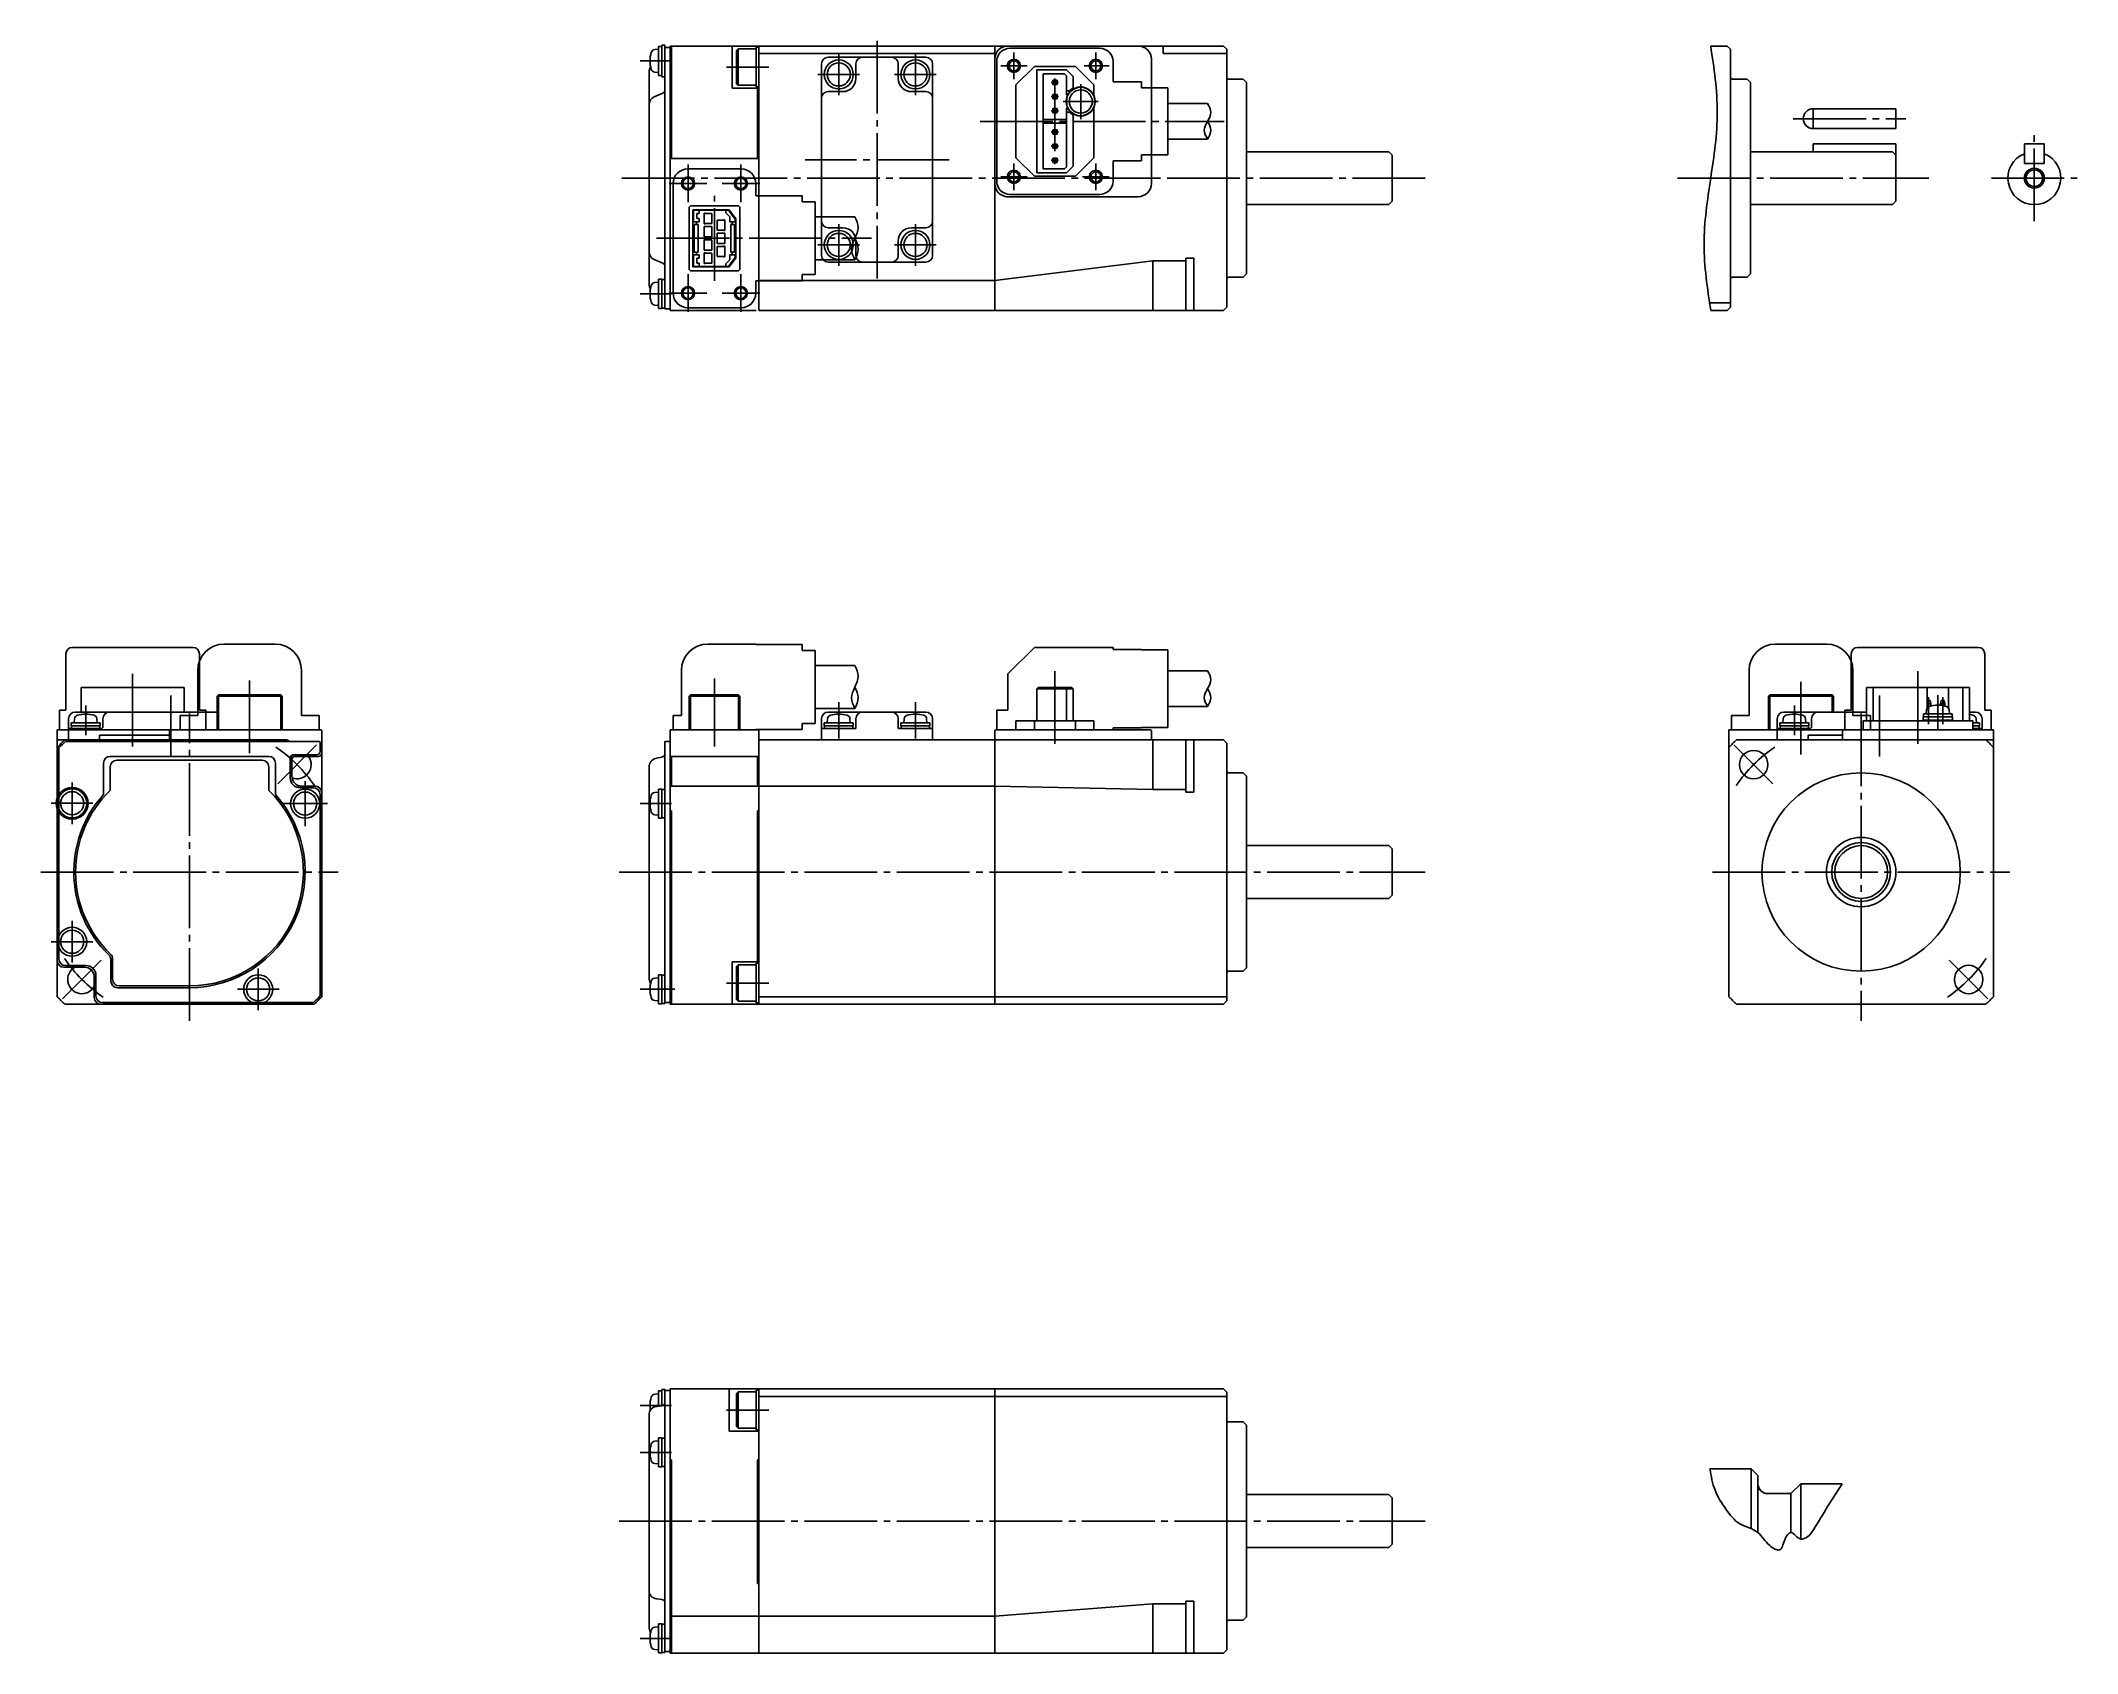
# Model space of a CAD drawing. Header units: millimetres. Extents: x -171 to 137, y -116 to 128.
import ezdxf

# ---------------------------------------------------------------- set-up
doc = ezdxf.new("R2010")
doc.units = ezdxf.units.MM
doc.linetypes.add('DASH_CENTER', pattern=[14, 11, -1, 1, -1])

msp = doc.modelspace()

# ---------------------------------------------------------------- linework, layer by layer
at = {"color": 7, "linetype": 'Continuous'}
for p, q in [((-77.85, 126.43), (-78.44, 126.38)), ((-77.35, 126.88), (-77.85, 126.88)), ((-77.85, 122.48), (-77.85, 126.88)), ((-76.9, 127.08), (-77.35, 127.08)), ((-77.35, 122.28), (-77.35, 127.08)), ((-76.9, 124.88), (-76.9, 127.08)), ((-76.9, 126.68), (-76.1, 126.68)), ((-76.1, 126.93), (-62.7, 126.93)), ((-76.1, 86.93), (-76.1, 126.93)), ((-75.9, 126.93), (-75.9, 109.93)), ((-66.7, 120.53), (-66.7, 126.93)), ((-65.83, 126.48), (-66.08, 126.23)), ((-65.83, 126.48), (-63.08, 126.48)), ((-65.83, 126.48), (-65.83, 120.98)), ((-62.7, 126.73), (-63.08, 126.73)), ((-63.08, 120.73), (-63.08, 126.73)), ((-62.7, 126.93), (-62.7, 86.93)), ((-27, 126.93), (-62.7, 126.93)), ((-26.9, 126.93), (-27, 126.83)), ((-27, 126.93), (-27, 124.93)), ((7.6, 126.93), (-26.9, 126.93)), ((-1.5, 125.81), (-1.5, 126.93)), ((7.6, 126.93), (8.1, 126.43)), ((8.1, 87.43), (8.1, 126.43)), ((83.81, 126.93), (81.31, 126.93)), ((84.31, 126.43), (83.81, 126.93)), ((84.31, 87.43), (84.31, 126.43)), ((-76.9, 120.26), (-76.9, 124.88)), ((-66.08, 121.23), (-66.08, 126.23)), ((-27, 125.81), (-62.7, 125.81)), ((-53.2, 124.23), (-53.2, 95.23)), ((-37.4, 125.23), (-52.2, 125.23)), ((-50.6, 121.63), (-50.6, 123.63)), ((-48, 122.03), (-48, 124.23)), ((-41.6, 124.23), (-41.6, 122.03)), ((-36.4, 95.23), (-36.4, 124.23)), ((-27, 124.93), (-27, 106.13)), ((-23.8, 121.03), (-21, 123.83)), ((-21, 123.83), (-14.8, 123.83)), ((-20.65, 107.73), (-20.65, 123.33)), ((-20.65, 123.33), (-16.15, 123.33)), ((-16.15, 123.33), (-15.15, 122.33)), ((-14.8, 123.83), (-12, 121.03)), ((-3.3, 124.93), (-3.3, 106.13)), ((8.1, 125.81), (-1.5, 125.81)), ((-79.3, 118.06), (-79.3, 123)), ((-78.44, 122.98), (-77.85, 122.93)), ((-77.35, 122.48), (-77.85, 122.48)), ((-76.9, 122.28), (-77.35, 122.28)), ((-76.9, 93.6), (-76.9, 120.26)), ((-62.9, 120.53), (-66.7, 120.53)), ((-66.08, 121.23), (-65.83, 120.98)), ((-63.08, 120.98), (-65.83, 120.98)), ((-62.7, 120.73), (-63.08, 120.73)), ((-62.9, 109.93), (-62.9, 120.73)), ((-49.6, 122.63), (-51.6, 122.63)), ((-23.8, 110.03), (-23.8, 121.03)), ((-19.65, 122.73), (-16.45, 122.73)), ((-19.65, 108.33), (-19.65, 122.73)), ((-18.22, 121.75), (-18.12, 121.65)), ((-17.58, 121.75), (-18.22, 121.75)), ((-18.22, 121.75), (-18.22, 121.11)), ((-18.22, 121.11), (-18.12, 121.21)), ((-18.22, 121.11), (-17.58, 121.11)), ((-17.68, 121.65), (-18.12, 121.65)), ((-18.12, 121.65), (-18.12, 121.21)), ((-18.12, 121.21), (-17.68, 121.21)), ((-17.68, 121.65), (-17.58, 121.75)), ((-17.68, 121.21), (-17.68, 121.65)), ((-17.68, 121.21), (-17.58, 121.11)), ((-17.58, 121.11), (-17.58, 121.75)), ((-16.45, 122.73), (-16.15, 122.43)), ((-16.15, 120.43), (-16.15, 122.43)), ((-16.15, 120.43), (-16.15, 119.53)), ((-15.15, 122.33), (-15.15, 120.58)), ((-12, 121.03), (-12, 119.45)), ((10.6, 121.93), (8.4, 121.93)), ((10.6, 121.93), (11.1, 121.43)), ((11.1, 121.43), (11.1, 92.43)), ((86.81, 121.93), (84.61, 121.93)), ((86.81, 121.93), (87.31, 121.43)), ((87.31, 121.43), (87.31, 92.43)), ((-79.3, 106.93), (-79.3, 118.06)), ((-77.2, 119.8), (-78.5, 119.26)), ((-50, 120.03), (-52.2, 120.03)), ((-37.4, 120.03), (-39.6, 120.03)), ((-18.22, 119.6), (-18.22, 118.96)), ((-17.58, 119.6), (-18.22, 119.6)), ((-18.22, 119.6), (-18.12, 119.5)), ((-18.22, 118.96), (-18.12, 119.06)), ((-18.22, 118.96), (-17.58, 118.96)), ((-18.22, 117.45), (-18.12, 117.35)), ((-17.58, 117.45), (-18.22, 117.45)), ((-18.22, 117.45), (-18.22, 116.81)), ((-18.12, 119.5), (-18.12, 119.06)), ((-17.68, 119.5), (-18.12, 119.5)), ((-18.12, 119.06), (-17.68, 119.06)), ((-17.68, 117.35), (-18.12, 117.35)), ((-18.12, 117.35), (-18.12, 116.91)), ((-17.68, 119.5), (-17.58, 119.6)), ((-17.68, 119.06), (-17.68, 119.5)), ((-17.68, 119.06), (-17.58, 118.96)), ((-17.68, 117.35), (-17.58, 117.45)), ((-17.68, 116.91), (-17.68, 117.35)), ((-17.58, 118.96), (-17.58, 119.6)), ((-17.58, 116.81), (-17.58, 117.45)), ((-16.15, 119.53), (-15.96, 119.53)), ((-16.15, 117.53), (-15.96, 117.53)), ((-16.15, 116.63), (-16.15, 117.53)), ((-12, 117.61), (-12, 110.03)), ((96.81, 117.43), (96.81, 114.43)), ((109.31, 117.43), (96.81, 117.43)), ((109.31, 114.43), (109.31, 117.43)), ((-19.65, 115.83), (-16.15, 115.83)), ((-16.15, 115.23), (-19.65, 115.23)), ((-18.22, 116.81), (-18.12, 116.91)), ((-18.22, 116.81), (-17.58, 116.81)), ((-18.22, 114.25), (-18.22, 113.61)), ((-17.58, 114.25), (-18.22, 114.25)), ((-18.12, 114.15), (-18.22, 114.25)), ((-18.12, 116.91), (-17.68, 116.91)), ((-18.12, 114.15), (-18.12, 113.71)), ((-17.68, 114.15), (-18.12, 114.15)), ((-17.68, 116.91), (-17.58, 116.81)), ((-17.58, 114.25), (-17.68, 114.15)), ((-17.68, 113.71), (-17.68, 114.15)), ((-17.58, 113.61), (-17.58, 114.25)), ((-16.15, 116.63), (-16.15, 108.63)), ((-15.15, 116.48), (-15.15, 108.73)), ((96.81, 114.43), (109.31, 114.43)), ((-18.12, 113.71), (-18.22, 113.61)), ((-18.22, 113.61), (-17.58, 113.61)), ((-18.12, 112), (-18.22, 112.1)), ((-17.58, 112.1), (-18.22, 112.1)), ((-18.22, 112.1), (-18.22, 111.46)), ((-18.12, 111.56), (-18.22, 111.46)), ((-18.22, 111.46), (-17.58, 111.46)), ((-18.12, 113.71), (-17.68, 113.71)), ((-17.68, 112), (-18.12, 112)), ((-18.12, 112), (-18.12, 111.56)), ((-18.12, 111.56), (-17.68, 111.56)), ((-17.58, 113.61), (-17.68, 113.71)), ((-17.58, 112.1), (-17.68, 112)), ((-17.68, 111.56), (-17.68, 112)), ((-17.58, 111.46), (-17.68, 111.56)), ((-17.58, 111.46), (-17.58, 112.1)), ((32.6, 110.93), (11.1, 110.93)), ((32.6, 110.93), (33.1, 110.43)), ((108.81, 110.93), (87.31, 110.93)), ((96.81, 110.93), (96.81, 112.13)), ((96.81, 112.13), (109.31, 112.13)), ((108.81, 110.93), (109.31, 110.43)), ((109.31, 112.13), (109.31, 110.43)), ((128.77, 112.13), (131.77, 112.13)), ((128.77, 112.13), (128.77, 109.13)), ((131.77, 109.13), (131.77, 112.13)), ((-76.1, 109.93), (-62.7, 109.93)), ((-21, 107.23), (-23.8, 110.03)), ((-16.45, 108.33), (-19.65, 108.33)), ((-18.22, 109.95), (-18.22, 109.31)), ((-17.58, 109.95), (-18.22, 109.95)), ((-18.12, 109.85), (-18.22, 109.95)), ((-18.12, 109.41), (-18.22, 109.31)), ((-18.22, 109.31), (-17.58, 109.31)), ((-18.12, 109.85), (-18.12, 109.41)), ((-17.68, 109.85), (-18.12, 109.85)), ((-18.12, 109.41), (-17.68, 109.41)), ((-17.58, 109.95), (-17.68, 109.85)), ((-17.68, 109.41), (-17.68, 109.85)), ((-17.58, 109.31), (-17.68, 109.41)), ((-17.58, 109.31), (-17.58, 109.95)), ((-16.15, 108.63), (-16.45, 108.33)), ((-15.15, 108.73), (-16.15, 107.73)), ((-12, 110.03), (-14.8, 107.23)), ((33.1, 103.43), (33.1, 110.43)), ((109.31, 103.43), (109.31, 110.43)), ((128.77, 109.13), (131.77, 109.13)), ((-79.3, 95.8), (-79.3, 106.93)), ((-27, 106.13), (-27, 86.93)), ((-14.8, 107.23), (-21, 107.23)), ((-16.15, 107.73), (-20.65, 107.73)), ((-73.22, 102.56), (-73.02, 102.76)), ((-73.22, 102.56), (-73.22, 93.11)), ((-65.77, 102.76), (-73.02, 102.76)), ((-72.65, 93.51), (-72.65, 102.16)), ((-72.65, 102.16), (-67.2, 102.16)), ((-72.55, 100.33), (-72.55, 102.08)), ((-72.55, 102.08), (-71.7, 102.08)), ((-71.7, 102.08), (-71.7, 101.58)), ((-71.7, 102.08), (-67.7, 102.08)), ((-67.7, 101.71), (-67.7, 102.08)), ((-67.27, 102.08), (-67.7, 102.08)), ((-67.1, 101.08), (-67.7, 101.71)), ((-66.25, 100.75), (-67.27, 102.08)), ((-66.15, 100.78), (-67.2, 102.16)), ((-65.77, 102.76), (-65.57, 102.56)), ((-65.57, 93.11), (-65.57, 102.56)), ((-5.3, 104.13), (-25.2, 104.13)), ((11.1, 102.93), (32.6, 102.93)), ((33.1, 103.43), (32.6, 102.93)), ((87.31, 102.93), (108.81, 102.93)), ((109.31, 103.43), (108.81, 102.93)), ((-72.45, 98.68), (-72.65, 98.68)), ((-71.7, 100.33), (-72.55, 100.33)), ((-72.45, 99.93), (-72.45, 95.73)), ((-72.45, 99.93), (-71.87, 99.93)), ((-72.1, 100.33), (-72.1, 99.93)), ((-71.7, 101.58), (-72.05, 101.58)), ((-72.05, 101.58), (-72.05, 100.83)), ((-72.05, 100.83), (-71.7, 100.83)), ((-71.87, 99.93), (-71.87, 95.73)), ((-71.7, 100.83), (-71.7, 100.33)), ((-70.98, 101.63), (-70.98, 100.03)), ((-70.8, 101.63), (-70.98, 101.63)), ((-70.98, 100.03), (-70.8, 100.03)), ((-70.8, 99.63), (-70.98, 99.63)), ((-70.98, 99.63), (-70.98, 98.03)), ((-70.8, 101.6), (-70.8, 101.63)), ((-69.8, 101.6), (-70.8, 101.6)), ((-70.8, 100.06), (-69.8, 100.06)), ((-70.8, 100.03), (-70.8, 100.06)), ((-70.8, 99.6), (-70.8, 99.63)), ((-69.8, 99.6), (-70.8, 99.6)), ((-69.8, 100.06), (-69.8, 101.6)), ((-69.8, 98.06), (-69.8, 99.6)), ((-68, 100.6), (-69, 100.6)), ((-69, 100.6), (-69, 99.06)), ((-69, 99.06), (-68, 99.06)), ((-69, 98.6), (-69, 97.06)), ((-68, 98.6), (-69, 98.6)), ((-68, 100.63), (-68, 100.6)), ((-67.82, 100.63), (-68, 100.63)), ((-68, 99.06), (-68, 99.03)), ((-68, 99.03), (-67.82, 99.03)), ((-67.82, 98.63), (-68, 98.63)), ((-68, 98.63), (-68, 98.6)), ((-67.82, 99.03), (-67.82, 100.63)), ((-67.82, 97.03), (-67.82, 98.63)), ((-67.1, 100.33), (-67.1, 101.08)), ((-66.25, 100.33), (-67.1, 100.33)), ((-66.92, 95.73), (-66.92, 99.93)), ((-66.92, 99.93), (-66.35, 99.93)), ((-66.7, 99.93), (-66.7, 100.33)), ((-66.35, 95.73), (-66.35, 99.93)), ((-66.35, 98.68), (-66.15, 98.68)), ((-66.25, 100.33), (-66.25, 100.75)), ((-66.15, 94.88), (-66.15, 100.78)), ((-52.2, 99.43), (-50, 99.43)), ((-39.6, 99.43), (-37.4, 99.43)), ((-79.3, 90.86), (-79.3, 95.8)), ((-72.65, 96.98), (-72.45, 96.98)), ((-71.87, 95.73), (-72.45, 95.73)), ((-72.1, 95.73), (-72.1, 95.33)), ((-70.98, 98.03), (-70.8, 98.03)), ((-70.8, 97.63), (-70.98, 97.63)), ((-70.98, 97.63), (-70.98, 96.03)), ((-70.98, 96.03), (-70.8, 96.03)), ((-70.98, 95.63), (-70.98, 94.03)), ((-70.8, 95.63), (-70.98, 95.63)), ((-70.8, 98.03), (-70.8, 98.06)), ((-70.8, 98.06), (-69.8, 98.06)), ((-70.8, 97.6), (-70.8, 97.63)), ((-69.8, 97.6), (-70.8, 97.6)), ((-70.8, 96.03), (-70.8, 96.06)), ((-70.8, 96.06), (-69.8, 96.06)), ((-70.8, 95.6), (-70.8, 95.63)), ((-69.8, 95.6), (-70.8, 95.6)), ((-69.8, 96.06), (-69.8, 97.6)), ((-69.8, 94.06), (-69.8, 95.6)), ((-69, 97.06), (-68, 97.06)), ((-69, 96.6), (-69, 95.06)), ((-68, 96.6), (-69, 96.6)), ((-68, 97.06), (-68, 97.03)), ((-68, 97.03), (-67.82, 97.03)), ((-67.82, 96.63), (-68, 96.63)), ((-68, 96.63), (-68, 96.6)), ((-67.82, 95.03), (-67.82, 96.63)), ((-66.35, 95.73), (-66.92, 95.73)), ((-66.7, 95.33), (-66.7, 95.73)), ((-66.15, 96.98), (-66.35, 96.98)), ((-48, 95.23), (-48, 97.43)), ((-41.6, 97.43), (-41.6, 95.23)), ((-78.5, 94.6), (-77.2, 94.06)), ((-76.9, 88.98), (-76.9, 93.6)), ((-73.22, 93.11), (-73.02, 92.91)), ((-73.02, 92.91), (-65.77, 92.91)), ((-67.2, 93.51), (-72.65, 93.51)), ((-72.55, 93.58), (-72.55, 95.33)), ((-72.55, 95.33), (-71.7, 95.33)), ((-71.7, 93.58), (-72.55, 93.58)), ((-71.7, 94.83), (-72.05, 94.83)), ((-72.05, 94.83), (-72.05, 94.08)), ((-72.05, 94.08), (-71.7, 94.08)), ((-71.7, 95.33), (-71.7, 94.83)), ((-71.7, 94.08), (-71.7, 93.58)), ((-71.7, 93.58), (-67.7, 93.58)), ((-70.98, 94.03), (-70.8, 94.03)), ((-70.8, 94.06), (-69.8, 94.06)), ((-70.8, 94.03), (-70.8, 94.06)), ((-69, 95.06), (-68, 95.06)), ((-68, 95.06), (-68, 95.03)), ((-68, 95.03), (-67.82, 95.03)), ((-67.7, 93.95), (-67.1, 94.58)), ((-67.7, 93.58), (-67.7, 93.95)), ((-67.7, 93.58), (-67.27, 93.58)), ((-67.27, 93.58), (-66.25, 94.91)), ((-67.2, 93.51), (-66.15, 94.88)), ((-67.1, 94.58), (-67.1, 95.33)), ((-67.1, 95.33), (-66.25, 95.33)), ((-66.25, 94.91), (-66.25, 95.33)), ((-65.57, 93.11), (-65.77, 92.91)), ((-52.2, 94.23), (-37.4, 94.23)), ((-27, 91.47), (-3.1, 94.43)), ((1.9, 94.43), (-3.1, 94.43)), ((-3.1, 94.43), (-3.1, 86.93)), ((3.1, 94.83), (1.9, 94.83)), ((1.9, 94.83), (1.9, 86.93)), ((3.1, 86.93), (3.1, 94.83)), ((11.1, 92.43), (10.6, 91.93)), ((87.31, 92.43), (86.81, 91.93)), ((-77.85, 91.18), (-78.44, 91.13)), ((-77.35, 91.63), (-77.85, 91.63)), ((-77.85, 87.23), (-77.85, 91.63)), ((-77.35, 87.23), (-77.35, 91.63)), ((-76.9, 91.58), (-77.35, 91.58)), ((-27, 91.43), (-62.7, 91.43)), ((8.4, 91.93), (10.6, 91.93)), ((84.61, 91.93), (86.81, 91.93)), ((-78.44, 87.73), (-77.85, 87.68)), ((-77.35, 87.23), (-77.85, 87.23)), ((-76.9, 87.28), (-77.35, 87.28)), ((-76.9, 87.18), (-76.9, 88.98)), ((-76.1, 87.18), (-76.9, 87.18)), ((-63.1, 86.93), (-76.1, 86.93)), ((-27, 86.93), (-62.7, 86.93)), ((-27, 86.93), (7.6, 86.93)), ((7.6, 86.93), (8.1, 87.43)), ((81.03, 88.06), (84.31, 88.06)), ((81.31, 86.93), (83.81, 86.93)), ((84.31, 87.43), (83.81, 86.93)), ((-165.22, 29.83), (-165.22, 26.13)), ((-149.62, 29.83), (-165.22, 29.83)), ((-149.62, 26.13), (-149.62, 29.83)), ((-144.65, 28.53), (-144.45, 28.73)), ((-144.65, 23.43), (-144.65, 28.53)), ((-134.79, 28.53), (-144.65, 28.53)), ((-144.45, 28.73), (-134.99, 28.73)), ((-144.45, 28.73), (-144.45, 23.43)), ((-134.99, 28.73), (-134.79, 28.53)), ((-134.99, 28.73), (-134.99, 23.43)), ((-134.79, 28.53), (-134.79, 23.43)), ((-73.22, 28.53), (-73.02, 28.73)), ((-73.22, 28.53), (-65.57, 28.53)), ((-73.22, 23.43), (-73.22, 28.53)), ((-73.02, 28.73), (-65.77, 28.73)), ((-73.02, 28.73), (-73.02, 23.43)), ((-65.77, 28.73), (-65.57, 28.53)), ((-65.77, 28.73), (-65.77, 23.43)), ((-65.57, 28.53), (-65.57, 23.43)), ((-20.65, 29.63), (-20.45, 29.83)), ((-20.65, 29.63), (-15.15, 29.63)), ((-20.65, 25.03), (-20.65, 29.63)), ((-20.45, 29.83), (-15.35, 29.83)), ((-16.15, 29.63), (-16.35, 29.83)), ((-16.15, 29.63), (-16.15, 24.83)), ((-15.35, 29.83), (-15.15, 29.63)), ((-15.15, 29.63), (-15.15, 25.03)), ((90.24, 28.73), (90.04, 28.53)), ((90.04, 23.43), (90.04, 28.53)), ((90.04, 28.53), (99.89, 28.53)), ((90.24, 28.73), (99.69, 28.73)), ((90.24, 28.73), (90.24, 23.43)), ((99.89, 28.53), (99.69, 28.73)), ((99.69, 28.73), (99.69, 26.13)), ((99.89, 28.53), (99.89, 26.13)), ((104.87, 29.83), (104.87, 24.83)), ((120.47, 29.83), (104.87, 29.83)), ((105.87, 29.83), (105.87, 24.83)), ((114.07, 29.83), (114.07, 26.76)), ((114.07, 27.88), (114.49, 27.88)), ((114.49, 27.88), (114.59, 27.38)), ((116.1, 27.38), (116.2, 27.88)), ((116.2, 27.88), (116.64, 27.88)), ((116.64, 27.88), (116.74, 27.38)), ((117.27, 29.83), (117.27, 26.76)), ((119.47, 29.83), (119.47, 24.83)), ((120.47, 24.83), (120.47, 29.83)), ((-167.12, 21.93), (-167.12, 25.13)), ((-166.22, 25.12), (-166.27, 24.53)), ((-166.12, 26.13), (-144.65, 26.13)), ((-162.77, 24.53), (-162.82, 25.12)), ((-161.92, 23.93), (-161.92, 25.13)), ((-53.2, 25.13), (-53.2, 23.53)), ((-52.29, 25.12), (-52.35, 24.53)), ((-47, 26.13), (-52.2, 26.13)), ((-48.85, 24.53), (-48.9, 25.12)), ((-48, 23.73), (-48, 25.13)), ((-47, 26.13), (-42.6, 26.13)), ((-42.6, 26.13), (-37.4, 26.13)), ((-41.6, 25.13), (-41.6, 23.73)), ((-40.69, 25.12), (-40.75, 24.53)), ((-37.25, 24.53), (-37.3, 25.12)), ((-36.4, 25.13), (-36.4, 23.53)), ((-23.8, 24.83), (-12, 24.83)), ((-23.8, 23.43), (-23.8, 24.83)), ((-21, 24.83), (-21, 23.43)), ((-20.85, 24.83), (-20.65, 25.03)), ((-15.15, 25.03), (-14.95, 24.83)), ((-14.8, 24.83), (-14.8, 23.43)), ((-12, 24.83), (-12, 23.43)), ((91.37, 21.93), (91.37, 25.13)), ((92.27, 25.12), (92.22, 24.53)), ((92.37, 26.13), (104.87, 26.13)), ((95.72, 24.53), (95.67, 25.12)), ((96.57, 23.93), (96.57, 25.13)), ((104.37, 24.83), (104.37, 23.43)), ((120.97, 24.83), (104.37, 24.83)), ((113.47, 24.93), (113.47, 25.43)), ((113.47, 25.43), (115.67, 25.43)), ((113.47, 24.93), (115.67, 24.93)), ((113.52, 25.88), (113.52, 25.43)), ((113.52, 25.88), (115.67, 25.88)), ((113.97, 26.47), (113.92, 25.88)), ((114.59, 27.38), (114.07, 27.38)), ((114.12, 24.83), (114.12, 24.93)), ((114.59, 27.38), (114.59, 27.05)), ((115.67, 25.88), (117.82, 25.88)), ((115.67, 25.43), (117.87, 25.43)), ((115.67, 24.93), (117.87, 24.93)), ((116.1, 27.38), (116.1, 27.16)), ((116.74, 27.38), (116.1, 27.38)), ((116.74, 27.38), (116.74, 27.05)), ((117.22, 24.93), (117.22, 24.83)), ((117.42, 25.88), (117.37, 26.47)), ((117.82, 25.43), (117.82, 25.88)), ((117.87, 25.43), (117.87, 24.93)), ((120.47, 26.13), (121.37, 26.13)), ((120.97, 24.83), (120.97, 23.43)), ((121.52, 24.53), (121.47, 25.12)), ((122.37, 25.13), (122.37, 23.43)), ((-168.82, 23.43), (-167.12, 23.43)), ((-168.82, 21.93), (-168.82, 23.43)), ((-168.82, -16.94), (-168.82, 21.93)), ((-168.82, 21.93), (-151.82, 21.93)), ((-129.17, 21.68), (-167.6, 21.68)), ((-167.02, 23.63), (-162.22, 23.63)), ((-166.72, 24.53), (-166.27, 24.53)), ((-166.72, 24.03), (-166.72, 24.53)), ((-166.67, 24.03), (-166.72, 24.03)), ((-162.32, 24.03), (-166.72, 24.03)), ((-166.67, 23.63), (-166.67, 24.03)), ((-162.77, 24.53), (-166.27, 24.53)), ((-162.77, 24.53), (-162.32, 24.53)), ((-162.42, 22.63), (-151.82, 22.63)), ((-162.42, 21.93), (-162.42, 22.63)), ((-162.37, 24.03), (-162.37, 23.63)), ((-162.32, 24.03), (-162.37, 24.03)), ((-162.32, 24.53), (-162.32, 24.03)), ((-151.82, 21.93), (-151.82, 23.33)), ((-151.82, 21.93), (-134.32, 21.93)), ((-151.72, 23.43), (-128.92, 23.43)), ((-129.07, 20.18), (-129.07, 21.58)), ((-128.82, 20.81), (-128.82, 23.33)), ((-76.9, 21.69), (-76.1, 21.69)), ((-76.9, 19.83), (-76.9, 21.69)), ((-76.1, 23.43), (-62.7, 23.43)), ((-76.1, -18.07), (-76.1, 23.43)), ((-62.7, 23.43), (-62.7, -18.07)), ((-62.7, 21.93), (-27, 21.93)), ((-62.7, 21.93), (-62.7, -18.07)), ((-62.7, 21.93), (-62.7, -18.07)), ((-53.2, 21.93), (-53.2, 23.53)), ((-53.1, 23.63), (-48.1, 23.63)), ((-52.8, 24.03), (-52.8, 24.53)), ((-52.8, 24.53), (-48.4, 24.53)), ((-48.4, 24.03), (-52.8, 24.03)), ((-52.75, 23.63), (-52.75, 24.03)), ((-48.45, 24.03), (-48.45, 23.63)), ((-48.4, 24.53), (-48.4, 24.03)), ((-36.5, 23.63), (-41.5, 23.63)), ((-41.2, 24.53), (-36.8, 24.53)), ((-41.2, 24.03), (-41.2, 24.53)), ((-36.8, 24.03), (-41.2, 24.03)), ((-41.15, 23.63), (-41.15, 24.03)), ((-36.85, 24.03), (-36.85, 23.63)), ((-36.8, 24.53), (-36.8, 24.03)), ((-36.4, 23.53), (-36.4, 21.93)), ((-27, 23.33), (-26.9, 23.43)), ((-27, 23.33), (-27, 21.93)), ((7.6, 21.93), (-27, 21.93)), ((-27, 21.93), (-27, -18.07)), ((-3.4, 23.43), (-26.9, 23.43)), ((-3.4, 23.43), (-3.3, 23.33)), ((-3.3, 23.33), (-3.3, 21.93)), ((-3.1, 21.93), (-3.1, 14.43)), ((1.9, 21.93), (1.9, 14.03)), ((3.1, 14.03), (3.1, 21.93)), ((8.1, 21.43), (7.6, 21.93)), ((84.07, 23.43), (84.07, -16.94)), ((84.07, 23.43), (91.37, 23.43)), ((85.19, 21.93), (124.07, 21.93)), ((91.47, 23.63), (96.27, 23.63)), ((91.77, 24.03), (91.77, 24.53)), ((91.77, 24.53), (92.22, 24.53)), ((96.17, 24.03), (91.77, 24.03)), ((91.82, 24.03), (91.77, 24.03)), ((91.82, 23.63), (91.82, 24.03)), ((95.72, 24.53), (92.22, 24.53)), ((95.72, 24.53), (96.17, 24.53)), ((96.07, 21.93), (96.07, 22.63)), ((96.07, 22.63), (101.27, 22.63)), ((96.17, 24.03), (96.12, 24.03)), ((96.12, 24.03), (96.12, 23.63)), ((96.17, 24.53), (96.17, 24.03)), ((101.27, 23.43), (124.07, 23.43)), ((101.27, 21.93), (101.27, 23.43)), ((120.97, 24.53), (121.97, 24.53)), ((121.97, 24.03), (120.97, 24.03)), ((120.97, 23.63), (122.27, 23.63)), ((121.97, 24.03), (121.92, 24.03)), ((121.92, 24.03), (121.92, 23.63)), ((121.97, 24.53), (121.97, 24.03)), ((124.07, 23.43), (124.07, -16.94)), ((-168.57, 20.71), (-168.57, -11.22)), ((-160.82, 19.43), (-136.82, 19.43)), ((-159.82, 18.86), (-137.82, 18.86)), ((-133.57, 19.18), (-133.57, 16.18)), ((-133.32, 18.93), (-133.32, 19.61)), ((-133.32, 16.43), (-133.32, 18.93)), ((-129.57, 19.68), (-133.07, 19.68)), ((-132.82, 19.43), (-129.32, 19.43)), ((-128.82, -16.94), (-128.82, 20.81)), ((-78.3, 19.1), (-77.28, 19.34)), ((-76.9, -17.97), (-76.9, 19.83)), ((-76.1, 19.43), (-62.7, 19.43)), ((-75.9, 14.93), (-75.9, 19.43)), ((-62.9, 19.43), (-62.9, 14.93)), ((8.1, -17.57), (8.1, 21.43)), ((-161.82, 13.65), (-161.82, 18.43)), ((-160.82, 14.29), (-160.82, 17.86)), ((-136.82, 17.86), (-136.82, 14.29)), ((-135.82, 18.43), (-135.82, 13.65)), ((-79.3, 1.93), (-79.3, 17.84)), ((10.6, 16.93), (8.4, 16.93)), ((10.6, 16.93), (11.1, 16.43)), ((11.1, 16.43), (11.1, -12.57)), ((-132.07, 14.68), (-130.07, 14.68)), ((-129.82, 14.93), (-131.82, 14.93)), ((-131.32, 13.28), (-131.32, 11.28)), ((-129.07, -16.9), (-129.07, 13.68)), ((-77.85, 14.03), (-78.44, 13.98)), ((-77.85, 10.08), (-77.85, 14.48)), ((-77.35, 14.48), (-77.85, 14.48)), ((-77.35, 10.08), (-77.35, 14.48)), ((-76.9, 14.43), (-77.35, 14.43)), ((-62.7, 14.93), (-76.1, 14.93)), ((-62.7, 14.93), (-27, 14.93)), ((-27, 14.92), (-3.1, 14.43)), ((-3.1, 14.43), (1.9, 14.43)), ((1.9, 14.03), (3.1, 14.03)), ((-130.32, 12.28), (-132.32, 12.28)), ((-78.44, 10.58), (-77.85, 10.53)), ((-77.35, 10.08), (-77.85, 10.08)), ((-76.9, 10.13), (-77.35, 10.13)), ((-76.1, 11.18), (-75.9, 11.18)), ((-75.9, 11.18), (-75.9, -18.07)), ((-62.9, 11.18), (-62.7, 11.18)), ((-62.9, -11.87), (-62.9, 11.18)), ((32.6, 5.93), (11.1, 5.93)), ((32.6, 5.93), (33.1, 5.43)), ((33.1, -1.57), (33.1, 5.43)), ((-79.3, -14.14), (-79.3, 1.93)), ((11.1, -2.07), (32.6, -2.07)), ((33.1, -1.57), (32.6, -2.07)), ((-164.47, -12.22), (-167.57, -12.22)), ((-160.72, -14.57), (-160.72, -11.33)), ((-160.45, -11.21), (-160.45, -14.3)), ((-66.7, -11.67), (-62.9, -11.67)), ((-66.7, -18.07), (-66.7, -11.67)), ((-65.83, -12.12), (-66.08, -12.37)), ((-65.83, -12.12), (-63.08, -12.12)), ((-65.83, -12.12), (-65.83, -17.62)), ((-63.08, -11.87), (-62.7, -11.87)), ((-63.08, -17.87), (-63.08, -11.87)), ((-167.82, -12.47), (-164.72, -12.47)), ((-163.22, -13.97), (-163.22, -17.07)), ((-162.97, -16.82), (-162.97, -13.72)), ((-159.45, -15.3), (-148.82, -15.3)), ((-77.85, -14.07), (-78.44, -14.12)), ((-77.85, -18.02), (-77.85, -13.62)), ((-77.35, -13.62), (-77.85, -13.62)), ((-77.35, -18.02), (-77.35, -13.62)), ((-76.9, -13.67), (-77.35, -13.67)), ((-66.08, -17.37), (-66.08, -12.37)), ((8.4, -13.07), (10.6, -13.07)), ((11.1, -12.57), (10.6, -13.07)), ((-129.95, -18.07), (-167.7, -18.07)), ((-161.97, -17.82), (-130.05, -17.82)), ((-148.82, -15.57), (-159.72, -15.57)), ((-78.44, -17.52), (-77.85, -17.57)), ((-77.35, -18.02), (-77.85, -18.02)), ((-76.9, -17.97), (-77.35, -17.97)), ((-76.1, -17.82), (-76.9, -17.82)), ((-62.7, -18.07), (-76.1, -18.07)), ((-66.08, -17.37), (-65.83, -17.62)), ((-63.08, -17.62), (-65.83, -17.62)), ((-63.08, -17.87), (-62.7, -17.87)), ((-62.7, -16.94), (-27, -16.94)), ((-62.7, -18.07), (-27, -18.07)), ((-27, -16.94), (8.1, -16.94)), ((-27, -17.97), (-26.9, -18.07)), ((-26.9, -18.07), (7.6, -18.07)), ((8.1, -17.57), (7.6, -18.07)), ((122.94, -18.07), (85.19, -18.07)), ((-77.85, -78.9), (-77.85, -76.59)), ((-77.35, -76.59), (-77.85, -76.59)), ((-77.35, -78.84), (-77.35, -76.39)), ((-76.9, -76.39), (-77.35, -76.39)), ((-76.9, -116.19), (-76.9, -76.39)), ((-76.9, -76.54), (-76.1, -76.54)), ((-76.1, -116.29), (-76.1, -76.29)), ((-62.7, -76.29), (-76.1, -76.29)), ((-67.2, -76.29), (-67.2, -82.69)), ((-65.83, -76.74), (-66.08, -76.99)), ((-66.08, -81.99), (-66.08, -76.99)), ((-65.83, -76.74), (-63.08, -76.74)), ((-65.83, -76.74), (-65.83, -82.24)), ((-62.7, -76.49), (-63.08, -76.49)), ((-63.08, -82.49), (-63.08, -76.49)), ((-62.7, -76.29), (-27, -76.29)), ((-62.7, -76.29), (-62.7, -116.29)), ((-27, -76.29), (-27, -116.29)), ((7.6, -76.29), (-27, -76.29)), ((8.1, -76.79), (7.6, -76.29)), ((8.1, -115.79), (8.1, -76.79)), ((-77.85, -77.04), (-78.44, -77.1)), ((-77.34, -78.84), (-78.14, -78.93)), ((-27, -77.42), (-62.7, -77.42)), ((8.1, -77.42), (-27, -77.42)), ((-79.3, -96.29), (-79.3, -80.22)), ((-67.2, -82.69), (-62.7, -82.69)), ((-66.08, -81.99), (-65.83, -82.24)), ((-63.08, -82.24), (-65.83, -82.24)), ((-62.7, -82.49), (-63.08, -82.49)), ((10.6, -81.29), (8.4, -81.29)), ((11.1, -81.79), (10.6, -81.29)), ((11.1, -110.79), (11.1, -81.79)), ((-77.85, -84.14), (-78.44, -84.2)), ((-77.35, -83.69), (-77.85, -83.69)), ((-77.85, -88.09), (-77.85, -83.69)), ((-77.35, -88.09), (-77.35, -83.69)), ((-76.9, -83.74), (-77.35, -83.74)), ((-78.44, -87.59), (-77.85, -87.64)), ((-77.35, -88.09), (-77.85, -88.09)), ((-76.9, -88.04), (-77.35, -88.04)), ((-76.1, -87.04), (-75.9, -87.04)), ((-75.9, -87.04), (-75.9, -116.29)), ((-62.9, -87.04), (-62.7, -87.04)), ((-62.9, -105.74), (-62.9, -87.04)), ((81.2, -88.38), (87.45, -88.38)), ((87.45, -88.38), (87.45, -97.43)), ((87.45, -88.38), (88.45, -89.38)), ((32.6, -92.29), (11.1, -92.29)), ((32.6, -92.29), (33.1, -92.79)), ((88.45, -89.38), (88.45, -98.03)), ((89.95, -92.13), (93.45, -92.13)), ((93.45, -92.13), (94.95, -90.63)), ((93.45, -92.13), (93.45, -98.03)), ((94.95, -90.63), (101.2, -90.63)), ((94.95, -90.63), (94.95, -99.01)), ((33.1, -99.79), (33.1, -92.79)), ((-79.3, -112.36), (-79.3, -96.29)), ((11.1, -100.29), (32.6, -100.29)), ((33.1, -99.79), (32.6, -100.29)), ((-62.9, -105.74), (-62.7, -105.74)), ((-78.14, -108.05), (-77.34, -108.14)), ((-75.9, -110.69), (-62.7, -110.69)), ((-27, -110.69), (-62.7, -110.69)), ((-3.1, -108.79), (-27, -110.69)), ((-3.1, -108.79), (-3.1, -116.29)), ((1.9, -108.79), (-3.1, -108.79)), ((1.9, -108.39), (1.9, -116.29)), ((3.1, -108.39), (1.9, -108.39)), ((3.1, -116.29), (3.1, -108.39)), ((11.1, -110.79), (10.6, -111.29)), ((-77.85, -112.29), (-78.44, -112.35)), ((-77.85, -116.24), (-77.85, -111.84)), ((-77.35, -111.84), (-77.85, -111.84)), ((-77.35, -116.24), (-77.35, -111.84)), ((-76.9, -111.89), (-77.35, -111.89)), ((8.4, -111.29), (10.6, -111.29)), ((-78.44, -115.74), (-77.85, -115.79)), ((-77.35, -116.24), (-77.85, -116.24)), ((-76.9, -116.19), (-77.35, -116.19)), ((-76.1, -116.04), (-76.9, -116.04)), ((-62.7, -116.29), (-76.1, -116.29)), ((-62.7, -116.29), (-27, -116.29)), ((-27, -116.19), (-26.9, -116.29)), ((-26.9, -116.29), (7.6, -116.29)), ((8.1, -115.79), (7.6, -116.29))]:
    msp.add_line(p, q, dxfattribs=at)
at = {"color": 1, "linetype": 'DASH_CENTER'}
for p, q in [((-44.8, 127.73), (-44.8, 91.73)), ((-75.9, 124.68), (-80.65, 124.68)), ((-61.2, 123.73), (-67.58, 123.73)), ((-50.6, 119.48), (-50.6, 125.78)), ((-39, 119.48), (-39, 125.78)), ((-26.1, 123.93), (-22.1, 123.93)), ((-24.1, 125.93), (-24.1, 121.93)), ((-13.45, 123.93), (-9.7, 123.93)), ((-11.7, 125.93), (-11.7, 121.93)), ((-47.45, 122.63), (-53.75, 122.63)), ((-35.85, 122.63), (-42.15, 122.63)), ((-18.47, 121.43), (-17.33, 121.43)), ((-17.9, 122), (-17.9, 109.06)), ((-14, 121.18), (-14, 115.88)), ((-18.47, 119.28), (-17.33, 119.28)), ((-18.47, 117.13), (-17.33, 117.13)), ((-11.35, 118.53), (-16.65, 118.53)), ((-29.2, 115.53), (7.7, 115.53)), ((93.81, 115.93), (110.81, 115.93)), ((-17.33, 113.93), (-18.47, 113.93)), ((-17.33, 111.78), (-18.47, 111.78)), ((130.27, 100.43), (130.27, 113.43)), ((-73.4, 103.28), (-73.4, 108.98)), ((-65.4, 103.28), (-65.4, 108.98)), ((-33.9, 109.73), (-55.7, 109.73)), ((-24.1, 109.13), (-24.1, 105.13)), ((-17.33, 109.63), (-18.47, 109.63)), ((-11.7, 109.13), (-11.7, 105.13)), ((-2.4, 106.93), (-83.8, 106.93)), ((-70.55, 106.13), (-76.25, 106.13)), ((-62.55, 106.13), (-68.25, 106.13)), ((-26.1, 107.13), (-22.1, 107.13)), ((-13.7, 107.13), (-9.7, 107.13)), ((38.1, 106.93), (-2.4, 106.93)), ((76.31, 106.93), (114.31, 106.93)), ((123.77, 106.93), (136.77, 106.93)), ((-69.4, 91.41), (-69.4, 104.26)), ((-50.6, 93.68), (-50.6, 99.98)), ((-39, 93.68), (-39, 99.98)), ((-78.15, 97.83), (-45.65, 97.83)), ((-47.45, 96.83), (-53.75, 96.83)), ((-35.85, 96.83), (-42.15, 96.83)), ((-75.9, 89.43), (-80.65, 89.43)), ((-76.25, 89.53), (-70.55, 89.53)), ((-73.4, 86.68), (-73.4, 92.38)), ((-68.25, 89.53), (-62.55, 89.53)), ((-65.4, 86.68), (-65.4, 92.38)), ((-157.42, 20.93), (-157.42, 32.33)), ((-139.72, 30.93), (-139.72, 19.43)), ((-69.4, 20.93), (-69.4, 31.23)), ((-17.9, 32.33), (-17.9, 20.93)), ((94.97, 19.73), (94.97, 31.23)), ((112.67, 32.33), (112.67, 20.93)), ((-151.62, 19.43), (-151.62, 28.63)), ((106.87, 28.63), (106.87, 19.43)), ((114.27, 28.38), (114.27, 24.33)), ((115.67, 23.43), (115.67, 28.68)), ((116.42, 28.38), (116.42, 24.33)), ((-164.52, 27.13), (-164.52, 22.63)), ((-148.82, -20.57), (-148.82, 25.93)), ((-50.6, 27.63), (-50.6, 22.13)), ((-39, 27.63), (-39, 22.13)), ((93.97, 27.13), (93.97, 22.63)), ((104.07, 25.93), (104.07, -20.57)), ((-135.46, 15.3), (-129.59, 21.17)), ((84.83, 21.17), (90.7, 15.3)), ((-166.57, 15.48), (-166.57, 9.18)), ((-131.32, 15.68), (-131.32, 8.88)), ((-163.42, 12.33), (-169.72, 12.33)), ((-127.92, 12.28), (-134.72, 12.28)), ((-75.9, 12.28), (-80.65, 12.28)), ((-171.32, 1.93), (-126.32, 1.93)), ((-83.8, 1.93), (38.1, 1.93)), ((81.57, 1.93), (126.57, 1.93)), ((-166.57, -5.47), (-166.57, -11.77)), ((-163.42, -8.62), (-169.72, -8.62)), ((-168.02, -17.26), (-162.16, -11.4)), ((117.4, -11.4), (123.26, -17.26)), ((-138.42, -12.67), (-138.42, -18.97)), ((-67.58, -14.87), (-61.2, -14.87)), ((-135.27, -15.82), (-141.57, -15.82)), ((-75.4, -15.82), (-80.65, -15.82)), ((-75.9, -78.79), (-80.65, -78.79)), ((-61.2, -79.49), (-67.58, -79.49)), ((-75.9, -85.89), (-80.65, -85.89)), ((-83.8, -96.29), (38.1, -96.29)), ((-75.9, -114.04), (-80.65, -114.04))]:
    msp.add_line(p, q, dxfattribs=at)
at = {"color": 4, "linetype": 'Continuous'}
for p, q in [((-11.1, 126.58), (-24.7, 126.58)), ((-26.7, 124.58), (-26.7, 106.48)), ((-9.1, 121.53), (-9.1, 124.58)), ((-9.1, 121.53), (-4.8, 121.53)), ((-4.8, 121.53), (-4.8, 120.58)), ((-4.8, 120.58), (-0.8, 120.58)), ((-0.8, 120.58), (-0.8, 110.48)), ((-0.8, 118.23), (5.2, 118.23)), ((-0.8, 112.83), (5.2, 112.83)), ((-65.35, 108.33), (-73.45, 108.33)), ((-4.8, 109.53), (-9.1, 109.53)), ((-9.1, 106.48), (-9.1, 109.53)), ((-4.8, 110.48), (-4.8, 109.53)), ((-0.8, 110.48), (-4.8, 110.48)), ((-75.65, 106.13), (-75.65, 89.53)), ((-63.15, 104.28), (-63.15, 106.13)), ((-56.15, 104.28), (-63.15, 104.28)), ((-56.15, 103.33), (-56.15, 104.28)), ((-54.15, 103.33), (-56.15, 103.33)), ((-54.15, 92.33), (-54.15, 103.33)), ((-24.7, 104.48), (-11.1, 104.48)), ((-54.15, 101.08), (-48.15, 101.08)), ((-54.15, 94.58), (-48.15, 94.58)), ((-63.15, 91.38), (-56.15, 91.38)), ((-63.15, 89.53), (-63.15, 91.38)), ((-56.15, 92.33), (-54.15, 92.33)), ((-56.15, 91.38), (-56.15, 92.33)), ((-73.45, 87.33), (-65.35, 87.33)), ((-167.52, 26.43), (-167.52, 34.93)), ((-166.52, 35.93), (-148.32, 35.93)), ((-147.32, 34.93), (-147.32, 26.43)), ((-143.57, 36.43), (-135.87, 36.43)), ((-63.15, 36.43), (-70.4, 36.43)), ((-63.15, 36.43), (-63.15, 36.38)), ((-63.15, 36.38), (-56.15, 36.38)), ((-56.15, 36.38), (-56.15, 35.43)), ((-56.15, 35.43), (-54.15, 35.43)), ((-54.15, 35.43), (-54.15, 24.43)), ((-25, 31.93), (-21, 35.93)), ((-21, 35.93), (-9.1, 35.93)), ((-9.1, 35.93), (-9.1, 35.63)), ((-9.1, 35.63), (-4.8, 35.63)), ((-4.8, 35.63), (-4.8, 35.57)), ((-4.8, 35.57), (-0.8, 35.57)), ((-0.8, 35.57), (-0.8, 23.79)), ((91.12, 36.43), (98.82, 36.43)), ((102.57, 26.43), (102.57, 34.93)), ((103.57, 35.93), (121.77, 35.93)), ((122.77, 34.93), (122.77, 26.43)), ((-147.57, 25.63), (-147.57, 32.43)), ((-131.87, 32.43), (-131.87, 25.63)), ((-74.4, 32.43), (-74.4, 25.63)), ((-54.15, 33.18), (-48.15, 33.18)), ((-25, 26.43), (-25, 31.93)), ((-0.8, 32.38), (5.2, 32.38)), ((87.12, 25.63), (87.12, 32.43)), ((102.82, 32.43), (102.82, 25.63)), ((-168.47, 26.43), (-167.52, 26.43)), ((-168.47, 23.43), (-168.47, 26.43)), ((-150.22, 25.63), (-147.57, 25.63)), ((-150.22, 23.43), (-150.22, 25.63)), ((-147.32, 26.43), (-146.37, 26.43)), ((-146.37, 26.43), (-146.37, 23.43)), ((-131.87, 25.63), (-129.22, 25.63)), ((-129.22, 25.63), (-129.22, 23.43)), ((-75.65, 25.63), (-75.65, 23.43)), ((-74.4, 25.63), (-75.65, 25.63)), ((-54.15, 26.68), (-48.15, 26.68)), ((-26.7, 26.43), (-25, 26.43)), ((-26.7, 23.43), (-26.7, 26.43)), ((-0.8, 26.98), (5.2, 26.98)), ((84.47, 25.63), (87.12, 25.63)), ((84.47, 23.43), (84.47, 25.63)), ((101.62, 26.43), (102.57, 26.43)), ((101.62, 23.43), (101.62, 26.43)), ((102.82, 25.63), (105.47, 25.63)), ((105.47, 25.63), (105.47, 23.43)), ((122.77, 26.43), (123.72, 26.43)), ((123.72, 26.43), (123.72, 23.43)), ((-146.37, 23.43), (-168.47, 23.43)), ((-129.22, 23.43), (-150.22, 23.43)), ((-75.65, 23.43), (-63.15, 23.43)), ((-63.15, 23.48), (-63.15, 23.43)), ((-56.15, 23.48), (-63.15, 23.48)), ((-56.15, 24.43), (-56.15, 23.48)), ((-56.15, 24.43), (-54.15, 24.43)), ((-26.7, 23.43), (-9.1, 23.43)), ((-9.1, 23.73), (-4.8, 23.73)), ((-9.1, 23.43), (-9.1, 23.73)), ((-4.8, 23.79), (-4.8, 23.73)), ((-0.8, 23.79), (-4.8, 23.79)), ((105.47, 23.43), (84.47, 23.43)), ((123.72, 23.43), (101.62, 23.43))]:
    msp.add_line(p, q, dxfattribs=at)
at = {"color": 7, "linetype": 'Continuous'}
for centre, radius in [((-50.6, 122.63), 2.2), ((-50.6, 122.63), 1.75), ((-39, 122.63), 2.2), ((-39, 122.63), 1.75), ((-24.1, 123.93), 0.75), ((-11.7, 123.93), 0.75), ((-14, 118.53), 2.2), ((-14, 118.53), 2.15), ((-14, 118.53), 1.75), ((-24.1, 107.13), 0.75), ((-11.7, 107.13), 0.75), ((130.27, 106.93), 1.25), ((-73.4, 106.13), 0.8), ((-65.4, 106.13), 0.8), ((-50.6, 96.83), 2.2), ((-39, 96.83), 2.2), ((-50.6, 96.83), 1.75), ((-39, 96.83), 1.75), ((-73.4, 89.53), 0.8), ((-65.4, 89.53), 0.8), ((87.81, 18.19), 2.15), ((104.07, 1.93), 15), ((-166.57, 12.33), 2.4), ((-166.57, 12.33), 2.2), ((-166.57, 12.33), 1.75), ((-131.32, 12.28), 2.2), ((-131.32, 12.28), 1.75), ((104.07, 1.93), 5.25), ((104.07, 1.93), 4.45), ((104.07, 1.93), 4), ((-166.57, -8.62), 2.2), ((-166.57, -8.62), 1.75), ((120.33, -14.33), 2.15), ((-138.42, -15.82), 2.2), ((-138.42, -15.82), 1.75)]:
    msp.add_circle(centre, radius, dxfattribs=at)
at = {"color": 2, "linetype": 'Continuous'}
for centre, radius in [((-24.1, 123.93), 1), ((-11.7, 123.93), 1), ((-24.1, 107.13), 1), ((-11.7, 107.13), 1), ((130.27, 106.93), 1.5), ((-73.4, 106.13), 1), ((-65.4, 106.13), 1), ((-73.4, 89.53), 1), ((-65.4, 89.53), 1)]:
    msp.add_circle(centre, radius, dxfattribs=at)
at = {"color": 7, "linetype": 'Continuous'}
for centre, radius, start, end in [((-78.39, 125.78), 0.6, 95, 163.6123), ((-25, 124.93), 2, 90, 180), ((-5.3, 124.93), 2, 0, 90), ((-78, 123), 1.3, 144.2062, 180), ((-74.65, 124.68), 4.5, 163.6123, 180), ((-74.65, 124.68), 4.5, 180, 196.3877), ((-78.39, 123.58), 0.6, 196.3877, 265), ((-52.2, 124.23), 1, 90, 180), ((-47, 124.23), 1, 90, 180), ((-42.6, 124.23), 1, 0, 90), ((-37.4, 124.23), 1, 0, 90), ((-77.4, 120.26), 0.5, 292.6199, 0), ((-50, 122.03), 2, 270, 0), ((-39.6, 122.03), 2, 180, 270), ((-15.85, 120.43), 0.3, 180, 314.2758), ((-14, 118.53), 2.35, 119.2986, 134.2758), ((8.4, 122.23), 0.3, 180, 270), ((84.61, 122.23), 0.3, 180, 270), ((-78, 118.06), 1.3, 112.6199, 180), ((-52.2, 119.03), 1, 90, 180), ((-37.4, 119.03), 1, 0, 90), ((96.81, 115.93), 1.5, 90, 180), ((-15.85, 116.63), 0.3, 45.7242, 180), ((-14, 118.53), 2.35, 225.7242, 240.7014), ((96.81, 115.93), 1.5, 180, 270), ((130.27, 106.93), 4, 112.0243, 270), ((130.27, 106.93), 4, 270, 67.9757), ((-25, 106.13), 2, 180, 270), ((-5.3, 106.13), 2, 270, 0), ((-52.2, 100.43), 1, 180, 270), ((-50, 97.43), 2, 0, 90), ((-39.6, 97.43), 2, 90, 180), ((-37.4, 100.43), 1, 270, 0), ((-78, 95.8), 1.3, 180, 247.3801), ((-77.4, 93.6), 0.5, 0, 67.3801), ((-52.2, 95.23), 1, 180, 270), ((-47, 95.23), 1, 180, 270), ((-42.6, 95.23), 1, 270, 0), ((-37.4, 95.23), 1, 270, 0), ((-78, 90.86), 1.3, 180, 212.9352), ((-74.65, 89.43), 4.5, 163.6123, 180), ((-74.65, 89.43), 4.5, 180, 196.3877), ((-78.39, 90.53), 0.6, 95, 163.6123), ((8.4, 91.63), 0.3, 90, 180), ((84.61, 91.63), 0.3, 90, 180), ((-78.39, 88.33), 0.6, 196.3877, 265), ((-166.12, 25.13), 1, 90, 180), ((-165.62, 25.07), 0.6, 106.3877, 175), ((-164.52, 21.33), 4.5, 90, 106.3877), ((-164.52, 21.33), 4.5, 73.6123, 90), ((-163.42, 25.07), 0.6, 5, 73.6123), ((-160.92, 25.13), 1, 90, 180), ((-52.2, 25.13), 1, 90, 180), ((-51.7, 25.07), 0.6, 106.3877, 175), ((-50.6, 21.33), 4.5, 90, 106.3877), ((-50.6, 21.33), 4.5, 73.6123, 90), ((-49.5, 25.07), 0.6, 5, 73.6123), ((-47, 25.13), 1, 90, 180), ((-42.6, 25.13), 1, 0, 90), ((-40.1, 25.07), 0.6, 106.3877, 175), ((-39, 21.33), 4.5, 90, 106.3877), ((-39, 21.33), 4.5, 73.6123, 90), ((-37.9, 25.07), 0.6, 5, 73.6123), ((-37.4, 25.13), 1, 0, 90), ((92.37, 25.13), 1, 90, 180), ((92.87, 25.07), 0.6, 106.3877, 175), ((93.97, 21.33), 4.5, 90, 106.3877), ((93.97, 21.33), 4.5, 73.6123, 90), ((95.07, 25.07), 0.6, 5, 73.6123), ((97.57, 25.13), 1, 90, 180), ((114.57, 26.42), 0.6, 106.3877, 175), ((115.67, 22.68), 4.5, 90, 106.3877), ((115.67, 22.68), 4.5, 73.6123, 90), ((116.77, 26.42), 0.6, 5, 73.6123), ((119.77, 21.33), 4.5, 73.6123, 81.051), ((120.87, 25.07), 0.6, 5, 73.6123), ((121.37, 25.13), 1, 0, 90), ((-148.82, 1.93), 27.5, 133.3418, 136.6582), ((-150.36, 3.47), 25.08, 133.4246, 136.575), ((-167.02, 23.53), 0.1, 90, 180), ((-162.22, 23.93), 0.3, 270, 0), ((-151.72, 23.33), 0.1, 90, 180), ((-134.32, 20.93), 1, 48.7071, 90), ((-129.17, 21.58), 0.1, 0, 90), ((-128.92, 23.33), 0.1, 0, 90), ((-53.1, 23.53), 0.1, 90, 180), ((-48.1, 23.73), 0.1, 270, 0), ((-41.5, 23.73), 0.1, 180, 270), ((-36.5, 23.53), 0.1, 0, 90), ((104.07, 1.93), 27.5, 133.3418, 136.6582), ((91.47, 23.53), 0.1, 90, 180), ((96.27, 23.93), 0.3, 270, 0), ((122.27, 23.53), 0.1, 0, 90), ((104.07, 1.93), 27.5, 43.3418, 46.6582), ((-160.82, 18.43), 1, 90, 180), ((-159.82, 17.86), 1, 90, 180), ((-137.82, 17.86), 1, 0, 90), ((-136.82, 18.43), 1, 0, 90), ((-133.07, 19.18), 0.5, 90, 180), ((-132.82, 18.93), 0.5, 90, 180), ((-132.56, 18.19), 2.15, 249.8197, 35.1092), ((-129.57, 20.18), 0.5, 270, 0), ((-129.32, 19.93), 0.5, 270, 0), ((-78, 17.84), 1.3, 103.2917, 180), ((-77.4, 19.83), 0.5, 283.2917, 0), ((-132.07, 16.18), 1.5, 180, 270), ((-131.82, 16.43), 1.5, 180, 270), ((8.4, 17.23), 0.3, 180, 270), ((-168.32, 12.93), 0.5, 120, 180), ((-148.82, 1.93), 17.5, 137.9754, 225.7894), ((-148.82, 1.93), 17.23, 134.1481, 226.1485), ((-148.82, 1.93), 17.23, 270, 45.8519), ((-148.82, 1.93), 17.5, 270, 42.0246), ((-131.92, 14.43), 0.5, 90, 146.7482), ((-130.07, 13.68), 1, 0, 90), ((-129.82, 13.93), 1, 0, 90), ((-74.65, 12.28), 4.5, 163.6123, 180), ((-78.39, 13.38), 0.6, 95, 163.6123), ((-168.32, 11.73), 0.5, 180, 240), ((-129.32, 11.68), 0.5, 300, 0), ((-74.65, 12.28), 4.5, 180, 196.3877), ((-78.39, 11.18), 0.6, 196.3877, 265), ((-168.32, -8.02), 0.5, 120, 180), ((-167.82, -11.47), 1, 180, 270), ((-167.57, -11.22), 1, 180, 270), ((-165.97, -11.97), 0.5, 270, 330), ((-164.47, -13.72), 1.5, 0, 90), ((-161.72, -11.33), 1, 0, 45.7894), ((-161.45, -11.21), 1, 0, 46.1485), ((-165.09, -14.33), 2.15, 119.9199, 330.0801), ((-164.72, -13.97), 1.5, 0, 90), ((-159.72, -14.57), 1, 180, 270), ((-159.45, -14.3), 1, 180, 270), ((-78, -14.14), 1.3, 180, 215.7938), ((-74.65, -15.82), 4.5, 163.6123, 180), ((-78.39, -14.72), 0.6, 95, 163.6123), ((8.4, -13.37), 0.3, 90, 180), ((-148.82, 1.93), 27.5, 223.3418, 226.6582), ((-162.22, -17.07), 1, 180, 270), ((-161.97, -16.82), 1, 180, 270), ((-139.02, -17.57), 0.5, 210, 270), ((-137.82, -17.57), 0.5, 270, 330), ((-147.29, 0.4), 25.08, 313.4246, 316.575), ((-148.82, 1.93), 27.5, 313.3418, 316.6582), ((-74.65, -15.82), 4.5, 180, 196.3877), ((-78.39, -16.92), 0.6, 196.3877, 265), ((104.07, 1.93), 27.5, 223.3418, 226.6582), ((104.07, 1.93), 27.5, 313.3418, 316.6582), ((-78, -80.22), 1.3, 96.4509, 180), ((-74.65, -78.79), 4.5, 163.6123, 180), ((-74.65, -78.79), 4.5, 180, 189.2637), ((-78.39, -77.69), 0.6, 95, 163.6123), ((-77.4, -78.34), 0.5, 276.4509, 0), ((8.4, -80.99), 0.3, 180, 270), ((-74.65, -85.89), 4.5, 163.6123, 180), ((-74.65, -85.89), 4.5, 180, 196.3877), ((-78.39, -84.79), 0.6, 95, 163.6123), ((-78.39, -86.99), 0.6, 196.3877, 265), ((89.95, -90.63), 1.5, 180, 270), ((-78, -106.76), 1.3, 180, 263.5491), ((-77.4, -108.64), 0.5, 14.6138, 83.5491), ((-78, -112.36), 1.3, 180, 215.7938), ((-74.65, -114.04), 4.5, 163.6123, 180), ((-78.39, -112.94), 0.6, 95, 163.6123), ((8.4, -111.59), 0.3, 90, 180), ((-74.65, -114.04), 4.5, 180, 196.3877), ((-78.39, -115.14), 0.6, 196.3877, 265)]:
    msp.add_arc(centre, radius, start, end, dxfattribs=at)
at = {"color": 4, "linetype": 'Continuous'}
for centre, radius, start, end in [((-24.7, 124.58), 2, 90, 180), ((-11.1, 124.58), 2, 0, 90), ((-73.45, 106.13), 2.2, 90, 180), ((-65.35, 106.13), 2.2, 0, 90), ((-24.7, 106.48), 2, 180, 270), ((-11.1, 106.48), 2, 270, 0), ((-73.45, 89.53), 2.2, 180, 270), ((-65.35, 89.53), 2.2, 270, 0), ((-166.52, 34.93), 1, 90, 180), ((-148.32, 34.93), 1, 0, 90), ((-143.57, 32.43), 4, 90, 180), ((-135.87, 32.43), 4, 0, 90), ((-70.4, 32.43), 4, 90, 180), ((91.12, 32.43), 4, 90, 180), ((98.82, 32.43), 4, 0, 90), ((103.57, 34.93), 1, 90, 180), ((121.77, 34.93), 1, 0, 90)]:
    msp.add_arc(centre, radius, start, end, dxfattribs=at)
at = {"color": 1, "linetype": 'DASH_CENTER'}
for centre, start, end in [((-148.82, 1.93), 34.6602, 55.3398), ((104.07, 1.93), 124.6602, 145.3398), ((-148.82, 1.93), 214.6602, 235.3398), ((104.07, 1.93), 304.6602, 325.3398)]:
    msp.add_arc(centre, 23, start, end, dxfattribs=at)
at = {"color": 2, "linetype": 'Continuous'}
msp.add_open_spline([(81.31, 86.93), (80.81, 90.26), (79.81, 96.93), (81.31, 106.93), (82.81, 116.93), (81.81, 123.6), (81.31, 126.93)], degree=3, dxfattribs=at)
at = {"color": 4, "linetype": 'Continuous'}
for points in [[(5.2, 112.83), (4.95, 113.28), (4.45, 114.18), (5.2, 115.53), (5.95, 116.88), (5.45, 117.78), (5.2, 118.23)], [(5.2, 112.83), (5.45, 113.28), (5.95, 114.18), (5.45, 115.08), (5.2, 115.53)], [(-48.15, 94.58), (-48.4, 95.12), (-48.9, 96.21), (-48.15, 97.83), (-47.4, 99.46), (-47.9, 100.54), (-48.15, 101.08)], [(-48.15, 94.58), (-47.9, 95.12), (-47.4, 96.21), (-47.9, 97.29), (-48.15, 97.83)], [(-48.15, 26.68), (-48.4, 27.22), (-48.9, 28.31), (-48.15, 29.93), (-47.4, 31.56), (-47.9, 32.64), (-48.15, 33.18)], [(5.2, 26.98), (4.95, 27.43), (4.45, 28.33), (5.2, 29.68), (5.95, 31.03), (5.45, 31.93), (5.2, 32.38)], [(-48.15, 26.68), (-47.9, 27.22), (-47.4, 28.31), (-47.9, 29.39), (-48.15, 29.93)], [(5.2, 26.98), (5.45, 27.43), (5.95, 28.33), (5.45, 29.23), (5.2, 29.68)]]:
    msp.add_open_spline(points, degree=3, dxfattribs=at)
at = {"color": 2, "linetype": 'Continuous'}
msp.add_open_spline([(81.2, -88.38), (81.38, -89.48), (81.75, -91.69), (83.28, -94.04), (84.52, -95.75), (85.66, -96.8), (87.1, -97.25), (88.89, -98.12), (89.7, -99.75), (91.98, -101.2), (92.36, -99.22), (93.24, -97.68), (94.21, -98.5), (94.92, -99.22), (96.17, -98.67), (97.35, -96.85), (98.98, -94.07), (100.46, -91.77), (101.2, -90.63)], degree=3, knots=[0, 0, 0, 0, 3.326746, 6.648677, 8.231769, 9.723634, 11.157708, 12.747934, 15.41088, 17.007365, 18.749475, 20.189682, 21.029839, 21.981834, 23.05316, 24.463702, 28.567749, 32.660849, 32.660849, 32.660849, 32.660849], dxfattribs=at)

doc.saveas('drawing.dxf')
